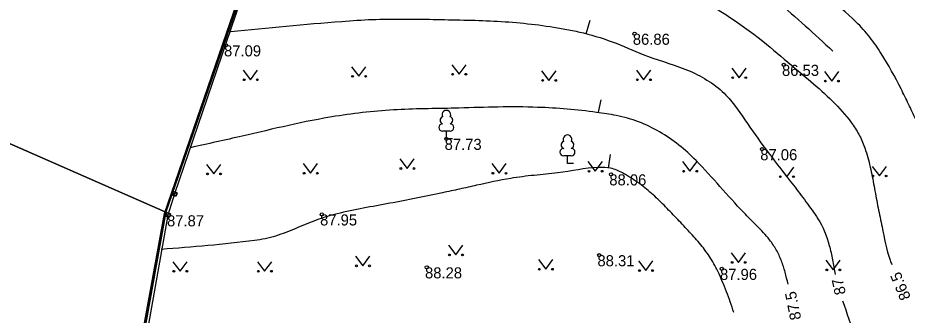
# Model space of a CAD drawing. Extents: x 640151 to 642820, y 6459264 to 6461024.
# Drawn here: x 640990.7 to 641047, y 6460667 to 6460685.8 of the extents above; entities that cross this region are included whole.
import ezdxf

# ---------------------------------------------------------------- set-up
doc = ezdxf.new("R2010")
doc.units = 0
for name, color, linetype in [('AED', 7, 'Continuous'), ('HALJASTUS', 7, 'Continuous'), ('HORISONTAAL-EH2000', 7, 'Continuous'), ('KORGUS-EH2000', 7, 'Continuous'), ('MOOTPIIR', 7, 'Continuous'), ('PIIR', 7, 'Continuous'), ('PUU', 7, 'Continuous')]:
    doc.layers.add(name, color=color, linetype=linetype)

msp = doc.modelspace()

# ---------------------------------------------------------------- linework, layer by layer
at = {"layer": 'AED'}
for p, q in [((641000.587, 6460674.619), (641000.167, 6460673.285)), ((641000.509, 6460674.778), (641000.428, 6460674.541)), ((641000.665, 6460674.46), (641000.428, 6460674.541)), ((641000.746, 6460674.697), (641000.509, 6460674.778)), ((641000.746, 6460674.697), (641000.665, 6460674.46)), ((641000.089, 6460673.443), (641000.008, 6460673.207)), ((641000.326, 6460673.363), (641000.089, 6460673.443)), ((641000.326, 6460673.363), (641000.245, 6460673.126)), ((641000.245, 6460673.126), (641000.008, 6460673.207))]:
    msp.add_line(p, q, dxfattribs=at)
for points in [[(641095.956, 6460572.548), (641095.956, 6460572.548), (641102.991, 6460665.237), (641009.497, 6460700.681), (641000.587, 6460674.619)], [(641000.167, 6460673.285), (640991.419, 6460624.036), (640995.1, 6460622.809)]]:
    msp.add_lwpolyline(points, dxfattribs=at)
at = {"layer": 'HALJASTUS'}
for p, q in [((641018.128, 6460682.79), (641018.592, 6460682.184)), ((641018.592, 6460682.184), (641019.037, 6460682.79)), ((641004.936, 6460682.445), (641005.4, 6460681.838)), ((641005.4, 6460681.838), (641005.845, 6460682.445)), ((641011.791, 6460682.661), (641012.254, 6460682.054)), ((641012.254, 6460682.054), (641012.7, 6460682.661)), ((641023.819, 6460682.402), (641024.283, 6460681.795)), ((641024.283, 6460681.795), (641024.728, 6460682.402)), ((641029.812, 6460682.445), (641030.275, 6460681.838)), ((641030.275, 6460681.838), (641030.721, 6460682.445)), ((641035.847, 6460682.575), (641036.311, 6460681.968)), ((641036.311, 6460681.968), (641036.756, 6460682.575)), ((641041.71, 6460682.359), (641042.174, 6460681.752)), ((641042.174, 6460681.752), (641042.619, 6460682.359)), ((641014.852, 6460676.838), (641015.315, 6460676.231)), ((641015.315, 6460676.231), (641015.761, 6460676.838)), ((641026.751, 6460676.665), (641027.214, 6460676.059)), ((641027.214, 6460676.059), (641027.66, 6460676.665)), ((641032.743, 6460676.665), (641033.207, 6460676.059)), ((641033.207, 6460676.059), (641033.652, 6460676.665)), ((641002.608, 6460676.493), (641003.072, 6460675.886)), ((641003.072, 6460675.886), (641003.517, 6460676.493)), ((641008.73, 6460676.536), (641009.193, 6460675.929)), ((641009.193, 6460675.929), (641009.639, 6460676.536)), ((641020.672, 6460676.536), (641021.135, 6460675.929)), ((641021.135, 6460675.929), (641021.581, 6460676.536)), ((641038.865, 6460676.32), (641039.328, 6460675.713)), ((641039.328, 6460675.713), (641039.774, 6460676.32)), ((641044.728, 6460676.363), (641045.192, 6460675.757)), ((641045.192, 6460675.757), (641045.637, 6460676.363)), ((641017.92, 6460671.378), (641018.383, 6460670.771)), ((641018.383, 6460670.771), (641018.829, 6460671.378)), ((641012.035, 6460670.687), (641012.498, 6460670.081)), ((641012.498, 6460670.081), (641012.944, 6460670.687)), ((641023.61, 6460670.472), (641024.074, 6460669.865)), ((641024.074, 6460669.865), (641024.519, 6460670.472)), ((641035.811, 6460670.903), (641036.274, 6460670.296)), ((641036.274, 6460670.296), (641036.72, 6460670.903)), ((641041.803, 6460670.429), (641042.267, 6460669.822)), ((641042.267, 6460669.822), (641042.712, 6460670.429)), ((641000.481, 6460670.342), (641000.944, 6460669.736)), ((641000.944, 6460669.736), (641001.39, 6460670.342)), ((641005.827, 6460670.342), (641006.29, 6460669.736)), ((641006.29, 6460669.736), (641006.736, 6460670.342)), ((641029.948, 6460670.386), (641030.411, 6460669.779)), ((641030.411, 6460669.779), (641030.857, 6460670.386))]:
    msp.add_line(p, q, dxfattribs=at)
for centre in [(641018.191, 6460682.184), (641019.02, 6460682.184), (641004.999, 6460681.838), (641005.827, 6460681.838), (641011.853, 6460682.054), (641012.682, 6460682.054), (641023.881, 6460681.795), (641024.71, 6460681.795), (641029.874, 6460681.838), (641030.703, 6460681.838), (641035.91, 6460681.968), (641036.738, 6460681.968), (641041.773, 6460681.752), (641042.602, 6460681.752), (641014.914, 6460676.231), (641015.743, 6460676.231), (641026.813, 6460676.059), (641027.642, 6460676.059), (641032.806, 6460676.059), (641033.634, 6460676.059), (641002.671, 6460675.886), (641003.499, 6460675.886), (641008.792, 6460675.929), (641009.621, 6460675.929), (641020.734, 6460675.929), (641021.563, 6460675.929), (641038.927, 6460675.713), (641039.756, 6460675.713), (641044.791, 6460675.757), (641045.619, 6460675.757), (641017.982, 6460670.771), (641018.811, 6460670.771), (641012.097, 6460670.081), (641012.926, 6460670.081), (641023.673, 6460669.865), (641024.501, 6460669.865), (641035.873, 6460670.296), (641036.702, 6460670.296), (641041.866, 6460669.822), (641042.695, 6460669.822), (641000.543, 6460669.736), (641001.372, 6460669.736), (641005.889, 6460669.736), (641006.718, 6460669.736), (641030.01, 6460669.779), (641030.839, 6460669.779)]:
    msp.add_circle(centre, 0.055, dxfattribs=at)
at = {"layer": 'HORISONTAAL-EH2000'}
for p, q in [((641026.644, 6460684.746), (641026.881, 6460685.609)), ((641027.409, 6460679.786), (641027.582, 6460680.562)), ((641028.056, 6460676.249), (641028.186, 6460677.111))]:
    msp.add_line(p, q, dxfattribs=at)
for points in [[(641007.627, 6460695.249), (641010.774, 6460696.543), (641016.292, 6460696.586), (641024.138, 6460694.386), (641032.2, 6460691.151), (641038.71, 6460686.795), (641042.245, 6460683.646)], [(641006.558, 6460691.78), (641012.507, 6460692.902), (641016.319, 6460692.96), (641018.235, 6460692.64), (641020.138, 6460692.211), (641023.914, 6460691.177), (641027.596, 6460689.882), (641032.985, 6460687.424), (641037.813, 6460684.275), (641039.624, 6460682.765), (641042.378, 6460680.33), (641043.539, 6460678.961), (641043.989, 6460678.2), (641044.323, 6460677.374), (641044.641, 6460676.173), (641044.885, 6460674.963), (641045.107, 6460673.75), (641045.358, 6460672.543), (641045.875, 6460670.429), (641045.974, 6460670.17)], [(641050.877, 6460673.186), (641049.64, 6460675.298), (641049.016, 6460676.351), (641048.419, 6460677.417), (641047.94, 6460678.367), (641047.489, 6460679.331), (641047.039, 6460680.299), (641046.565, 6460681.256), (641045.313, 6460683.494), (641044.578, 6460684.538), (641043.72, 6460685.483), (641041.823, 6460687.122), (641038.977, 6460689.451)], [(641004.143, 6460684.879), (641011.17, 6460685.526), (641013.095, 6460685.646), (641015.025, 6460685.676), (641016.957, 6460685.653), (641018.887, 6460685.612), (641020.792, 6460685.546), (641022.692, 6460685.405), (641024.587, 6460685.162), (641025.532, 6460684.995), (641026.475, 6460684.792), (641028.531, 6460684.14), (641030.528, 6460683.326), (641033.212, 6460682.377), (641035.485, 6460680.867), (641036.844, 6460679.064), (641038.158, 6460677.244), (641039.753, 6460675.174), (641040.544, 6460674.132), (641040.93, 6460673.601), (641041.305, 6460673.06), (641042.023, 6460671.372), (641042.226, 6460670.459), (641042.404, 6460669.534)], [(641039.412, 6460668.925), (641039.228, 6460669.676), (641038.988, 6460670.401), (641038.669, 6460671.087), (641038.471, 6460671.412), (641038.245, 6460671.723), (641037.439, 6460672.604), (641036.606, 6460673.448), (641033.588, 6460676.726), (641032.507, 6460677.715), (641031.287, 6460678.542), (641029.957, 6460679.173), (641029.26, 6460679.404), (641028.544, 6460679.573), (641027.3, 6460679.779), (641023.565, 6460680.094), (641021.074, 6460680.116), (641018.586, 6460680.048), (641014.678, 6460679.941), (641010.782, 6460679.53), (641004.876, 6460678.279), (641001.6, 6460677.546)], [(641035.978, 6460667.139), (641035.756, 6460667.795), (641035.515, 6460668.447), (641035.253, 6460669.095), (641034.968, 6460669.739), (641034.442, 6460670.67), (641033.801, 6460671.516), (641033.087, 6460672.314), (641032.338, 6460673.103), (641031.564, 6460673.906), (641030.774, 6460674.653), (641029.914, 6460675.337), (641029.441, 6460675.653), (641029.192, 6460675.804), (641028.932, 6460675.95), (641028.185, 6460676.246), (641027.424, 6460676.295), (641024.837, 6460675.95), (641024.092, 6460675.871), (641023.347, 6460675.798), (641021.862, 6460675.605), (641019.703, 6460675.168), (641018.628, 6460674.93), (641017.551, 6460674.699), (641014.21, 6460674.03), (641010.869, 6460673.362), (641009.555, 6460672.969), (641008.272, 6460672.448), (641006.983, 6460671.964), (641006.325, 6460671.787), (641005.652, 6460671.68), (640999.746, 6460671.119)], [(641042.862, 6460667.879), (641043.72, 6460665.555), (641044.144, 6460664.672), (641044.648, 6460663.838), (641045.804, 6460662.248), (641046.995, 6460660.663), (641048.031, 6460658.955), (641049.103, 6460656.331), (641049.471, 6460654.981), (641049.712, 6460653.607), (641049.804, 6460651.404), (641049.54, 6460649.207), (641049.134, 6460647.287), (641048.672, 6460645.382), (641048.115, 6460643.504), (641047.427, 6460641.659), (641044.323, 6460634.93), (641042.651, 6460631.527), (641042.304, 6460630.867)]]:
    msp.add_spline(points, degree=3, dxfattribs=at)
at = {"layer": 'KORGUS-EH2000'}
for centre in [(641029.699, 6460684.747), (641003.83, 6460684.015), (641039.141, 6460682.783), (641017.79, 6460678.107), (641037.764, 6460677.453), (641028.212, 6460675.863), (641000.628, 6460674.606), (641000.222, 6460673.275), (641009.908, 6460673.331), (641027.461, 6460670.754), (641016.55, 6460669.987), (641035.217, 6460669.892)]:
    msp.add_circle(centre, 0.1, dxfattribs=at)
at = {"layer": 'MOOTPIIR'}
msp.add_lwpolyline([(641009.391, 6460700.787), (641103.081, 6460665.39), (641096.302, 6460572.567), (641096.905, 6460561.136), (641083.929, 6460566.269), (641044.74, 6460580.848), (641005.897, 6460591.89), (640985.85, 6460596.376), (640999.953, 6460673.38)], close=True, dxfattribs=at)
at = {"layer": 'PIIR'}
for points in [[(641105.51, 6460695.53), (641102.96, 6460665.34), (641009.44, 6460700.65), (641000.04, 6460673.47), (640975.41, 6460684.26), (640959.28, 6460666.72), (640933.48, 6460616.04), (640894.9, 6460623.31), (640926.43, 6460685.27), (640930.94, 6460693.17), (640933.26, 6460697.38), (640936.54, 6460706.1), (640937.94, 6460712.11), (640939.55, 6460717.48), (640941.66, 6460722.46), (640968.62, 6460775.14), (641008.3, 6460808.63), (641056.18, 6460754.64), (641116.75, 6460765.75), (641115.94, 6460705.59)], [(641009.44, 6460700.65), (641102.96, 6460665.34), (641095.82, 6460571.42), (641055.41, 6460586.92), (641024.73, 6460596.57), (640987.79, 6460605.65), (641000.04, 6460673.47)], [(641000.04, 6460673.47), (640987.79, 6460605.65), (640933.48, 6460616.04), (640959.28, 6460666.72), (640975.41, 6460684.26)]]:
    msp.add_lwpolyline(points, close=True, dxfattribs=at)
at = {"layer": 'PUU'}
for p, q in [((641018.03, 6460678.582), (641017.55, 6460678.582)), ((641017.79, 6460678.107), (641017.79, 6460678.582)), ((641018.17, 6460678.107), (641017.79, 6460678.107)), ((641025.693, 6460677.027), (641025.213, 6460677.027)), ((641025.453, 6460676.552), (641025.453, 6460677.027)), ((641025.833, 6460676.552), (641025.453, 6460676.552))]:
    msp.add_line(p, q, dxfattribs=at)
for centre, radius, start, end in [((641017.62, 6460679.28), 0.233, 109.0217, 253.1415), ((641017.79, 6460679.627), 0.277, 332.5799, 207.4201), ((641017.96, 6460679.28), 0.233, 286.8508, 70.9859), ((641017.553, 6460678.819), 0.238, 90.0016, 269.3953), ((641018.027, 6460678.819), 0.238, 270.6047, 89.9984), ((641025.453, 6460678.072), 0.277, 332.5799, 207.4201), ((641025.283, 6460677.725), 0.233, 109.0217, 253.1415), ((641025.623, 6460677.725), 0.233, 286.8508, 70.9859), ((641025.216, 6460677.264), 0.238, 90.0016, 269.3953), ((641025.69, 6460677.264), 0.238, 270.6047, 89.9984)]:
    msp.add_arc(centre, radius, start, end, dxfattribs=at)

# ---------------------------------------------------------------- texts
at = {"layer": 'HORISONTAAL-EH2000'}
for s, rotation, p in [('86.5', 112.3687, (641047.193, 6460668.077)), ('87', 102.6104, (641043.077, 6460668.329)), ('87.5', 101.3738, (641040.252, 6460666.731))]:
    msp.add_text(s, height=0.7, rotation=rotation, dxfattribs=at).set_placement(p)
at = {"layer": 'KORGUS-EH2000'}
for s, p in [('86.86', (641029.588, 6460684.046)), ('87.09', (641003.719, 6460683.314)), ('86.53', (641039.03, 6460682.082)), ('87.73', (641017.679, 6460677.406)), ('87.06', (641037.653, 6460676.752)), ('88.06', (641028.101, 6460675.162)), ('87.87', (641000.111, 6460672.574)), ('87.95', (641009.797, 6460672.63)), ('88.31', (641027.35, 6460670.053)), ('88.28', (641016.439, 6460669.286)), ('87.96', (641035.106, 6460669.191))]:
    msp.add_text(s, height=0.7, dxfattribs=at).set_placement(p)

doc.saveas('drawing.dxf')
